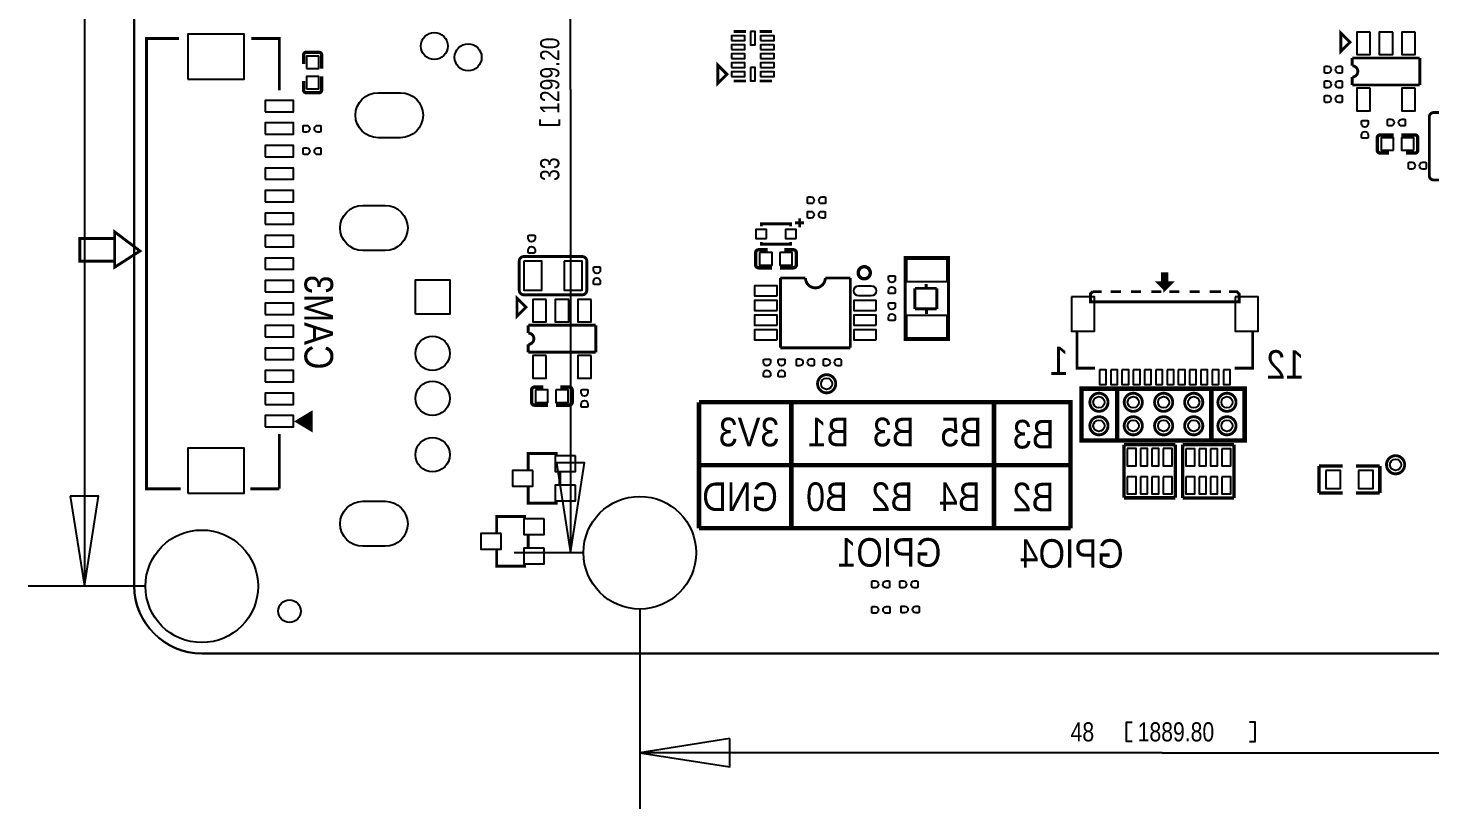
# Model space of a CAD drawing. Extents: x -5.9 to 90.1, y -7.5 to 73.4.
# Drawn here: x -5.9 to 56.3, y -7.5 to 27.2 of the extents above; entities that cross this region are included whole.
import ezdxf

# ---------------------------------------------------------------- set-up
doc = ezdxf.new("R2010")
doc.units = 0
for name, color, linetype in [('BG_DIMENSION', 85, 'CONTINUOUS'), ('BG_OUTLINE', 5, 'CONTINUOUS'), ('BG_SILKSCREEN_BOTTOM', 1, 'CONTINUOUS'), ('PG_SILKSCREEN_BOTTOM', 43, 'CONTINUOUS'), ('PIN_BOTTOM', 1, 'CONTINUOUS')]:
    doc.layers.add(name, color=color, linetype=linetype)

msp = doc.modelspace()

# ---------------------------------------------------------------- linework, layer by layer
at = {"layer": 'BG_DIMENSION'}
for points in [[(18.178551, 24.467439), (18.178551, 36.894287)], [(-3.411753, 32.57263), (-3.411753, 2.402611)], [(18.178551, 24.467439), (18.178551, 3.894709)], [(17.678552, 23.134955), (17.678552, 22.884968), (16.828541, 22.884968), (16.828541, 23.134955)], [(17.553559, 7.894701), (18.178551, 3.894709), (18.803544, 7.894701), (17.553559, 7.894701)], [(-4.036746, 6.402603), (-3.411753, 2.402611), (-2.786761, 6.402603), (-4.036746, 6.402603)], [(18.753404, 3.894709), (15.678556, 3.894709)], [(-0.69629, 2.402611), (-5.911748, 2.402611)], [(21.253399, 1.394714), (21.253399, -7.48731)], [(43.111471, -4.487316), (42.861484, -4.487316), (42.861484, -3.637305), (43.111471, -3.637305)], [(48.329469, -4.487316), (48.579456, -4.487316), (48.579456, -3.637305), (48.329469, -3.637305)], [(25.253391, -4.362323), (21.253399, -4.987315), (25.253391, -5.612308), (25.253391, -4.362323)], [(44.443955, -4.987315), (21.253399, -4.987315)], [(44.443955, -4.987315), (69.254294, -4.987315)]]:
    msp.add_lwpolyline(points, dxfattribs=at)
at = {"layer": 'BG_OUTLINE'}
for points in [[(85.803994, 65.420011), (1.802994, 65.420011, 0.414175), (-1.194003, 62.422989), (-1.194003, 55.109999), (-0.813003, 54.728999), (-0.26985, 54.728999, -0.414214), (0.23815, 54.220999), (0.23815, 48.405009, -0.414214), (-0.26985, 47.897009), (-0.813003, 47.897009), (-1.194003, 47.516009), (-1.194003, 2.421001, 0.414213), (1.802994, -0.575996), (41.801009, -0.575996), (45.814005, -0.575996), (85.803994, -0.575996, 0.414214)], [(-1.194003, 2.421001), (-1.194003, 47.516009), (-0.813003, 47.897009), (-0.26985, 47.897009, 0.414214), (0.23815, 48.405009), (0.23815, 54.220999, 0.414214), (-0.26985, 54.728999), (-0.813003, 54.728999), (-1.194003, 55.109999), (-1.194003, 62.422989)], [(1.802994, -0.575996, -0.414213), (-1.194003, 2.421001)]]:
    msp.add_lwpolyline(points, format="xyb", dxfattribs=at)
for points in [[(41.801009, -0.575996), (1.802994, -0.575996)], [(45.814005, -0.575996), (41.801009, -0.575996)], [(85.803994, -0.575996), (45.814005, -0.575996)]]:
    msp.add_lwpolyline(points, dxfattribs=at)
at = {"layer": 'BG_SILKSCREEN_BOTTOM', "const_width": 0.2}
for points in [[(42.453763, 11.182071), (40.867152, 11.182071), (40.867152, 8.882075), (42.453763, 8.882075)], [(46.62899, 8.882075), (42.453763, 8.882075), (42.453763, 11.182071), (46.62899, 11.182071), (46.62899, 8.882075)], [(46.60552, 11.105871), (46.60552, 11.100003)], [(46.62899, 11.182071), (48.110115, 11.182071), (48.110115, 8.882075), (46.62899, 8.882075)], [(23.880521, 10.582326), (40.380514, 10.582326), (40.380514, 4.982312)], [(23.880521, 10.582326), (23.880521, 4.982312)], [(27.980513, 10.582326), (27.980513, 4.982312)], [(36.98052, 10.582326), (36.98052, 4.982312)], [(23.880521, 7.782306), (40.380514, 7.782306)], [(23.880521, 4.982312), (40.380514, 4.982312)]]:
    msp.add_lwpolyline(points, dxfattribs=at)
at = {"layer": 'PG_SILKSCREEN_BOTTOM'}
for points, const_width in [([(0.793293, 26.733449), (-0.652704, 26.733449), (-0.652704, 6.733464), (0.871296, 6.733464)], 0.127), ([(5.247284, 24.430457), (5.247284, 26.733449), (4.003294, 26.733449)], 0.127), ([(25.41999, 27.050009), (25.970001, 27.050009)], 0.127), ([(26.57, 27.050009), (27.120012, 27.050009)], 0.127), ([(52.386306, 26.172795), (52.386306, 26.972793), (52.786305, 26.572794), (52.386306, 26.172795)], 0.127), ([(6.998614, 26.12677), (6.452311, 26.12677)], 0.150012), ([(6.325311, 25.99977), (6.325311, 25.602184)], 0.150012), ([(7.125614, 25.99977), (7.125614, 25.402184)], 0.150012), ([(24.719991, 24.749989), (24.719991, 25.550012), (25.11999, 25.149988), (24.719991, 24.749989)], 0.127), ([(55.886299, 25.872796), (52.886305, 25.872796)], 0.127), ([(52.886305, 25.872796), (52.886407, 25.522707)], 0.127), ([(55.886299, 24.672798), (55.886299, 25.872796)], 0.127), ([(6.325311, 24.453977), (6.325311, 24.851665)], 0.150012), ([(7.125614, 24.453977), (7.125614, 25.051664)], 0.150012), ([(25.41999, 24.849988), (25.970001, 24.849988)], 0.127), ([(26.57, 24.849988), (27.120012, 24.849988)], 0.127), ([(52.886407, 25.02281), (52.886305, 24.672798)], 0.127), ([(6.452311, 24.326977), (6.998614, 24.326977)], 0.150012), ([(52.886305, 24.672798), (55.886299, 24.672798)], 0.127), ([(54.127095, 22.449993), (54.724706, 22.449993)], 0.150012), ([(55.672888, 22.449993), (55.075201, 22.449993)], 0.150012), ([(54.000095, 22.322993), (54.000095, 21.77669)], 0.150012), ([(55.799888, 21.77669), (55.799888, 22.322993)], 0.150012), ([(54.127095, 21.64969), (54.524707, 21.64969)], 0.150012), ([(55.672888, 21.64969), (55.275201, 21.64969)], 0.150012), ([(28.350007, 18.350001), (28.350007, 18.750001)], 0.127), ([(-2.065706, 18.147055), (-0.941705, 17.297451), (-2.065706, 16.575761), (-2.065706, 18.147055)], 0.127), ([(27.950008, 18.399989), (27.950008, 18.499988), (26.65001, 18.499988), (26.65001, 18.399989)], 0.127), ([(28.550006, 18.550001), (28.150007, 18.550001)], 0.127), ([(-2.079828, 17.85046), (-3.607816, 17.85046), (-3.607816, 16.843451), (-2.079828, 16.843451)], 0.127), ([(26.65001, 17.69999), (26.65001, 17.59999), (27.950008, 17.59999), (27.950008, 17.69999)], 0.127), ([(26.4001, 17.223308), (26.4001, 16.677005)], 0.150012), ([(26.5271, 17.350308), (26.924787, 17.350308)], 0.150012), ([(28.072893, 17.350308), (27.675307, 17.350308)], 0.150012), ([(28.199893, 16.677005), (28.199893, 17.223308)], 0.150012), ([(34.965208, 13.383895), (34.965208, 17.016095), (33.034808, 17.016095), (33.034808, 13.358495), (34.965208, 13.358495), (34.965208, 13.383895)], 0.127), ([(26.5271, 16.550005), (27.124812, 16.550005)], 0.150012), ([(28.072893, 16.550005), (27.475307, 16.550005)], 0.150012), ([(44.565011, 15.592501), (44.265012, 15.892501), (44.865011, 15.892501), (44.565011, 15.592501), (44.565011, 16.2925), (44.465011, 16.2925), (44.465011, 15.692501), (44.565011, 15.592501), (44.665011, 15.692501), (44.665011, 16.2925), (44.565011, 16.2925)], 0.127), ([(28.609595, 16.099892), (27.500097, 16.099892)], 0.127), ([(27.500097, 16.099892), (27.500097, 13.000101)], 0.127), ([(30.599888, 16.099892), (29.490391, 16.099892)], 0.127), ([(30.599888, 13.000101), (30.599888, 16.099892)], 0.127), ([(33.46991, 15.637408), (33.46991, 14.727301)], 0.127), ([(34.439911, 15.637408), (33.46991, 15.637408)], 0.127), ([(33.970011, 15.837306), (33.970011, 15.667406)], 0.127), ([(34.439911, 14.727301), (34.439911, 15.637408)], 0.127), ([(15.799994, 14.399997), (15.799994, 15.199995), (16.199993, 14.799996), (15.799994, 14.399997)], 0.127), ([(47.414993, 15.492501), (47.765005, 15.492501), (47.865005, 15.392502), (47.865005, 15.04249), (41.264992, 15.04249), (41.264992, 15.392502), (41.364992, 15.492501)], 0.127), ([(41.764991, 15.492501), (41.364992, 15.492501)], 0.127), ([(42.164991, 15.492501), (42.615002, 15.492501)], 0.127), ([(43.064989, 15.492501), (43.515001, 15.492501)], 0.127), ([(43.965012, 15.492501), (44.414999, 15.492501)], 0.127), ([(44.765011, 15.492501), (45.214997, 15.492501)], 0.127), ([(45.665009, 15.492501), (46.114995, 15.492501)], 0.127), ([(46.565007, 15.492501), (47.065006, 15.492501)], 0.127), ([(33.46991, 14.727301), (34.439911, 14.727301)], 0.127), ([(33.979891, 14.667408), (33.979891, 14.497202)], 0.127), ([(19.300012, 13.999997), (16.299993, 13.999997)], 0.127), ([(16.299993, 13.999997), (16.300094, 13.649909)], 0.127), ([(19.300012, 12.8), (19.300012, 13.999997)], 0.127), ([(41.464992, 12.092508), (40.664994, 12.092508), (40.664994, 13.742492)], 0.127), ([(47.665005, 12.092508), (48.465003, 12.092508), (48.465003, 13.742492)], 0.127), ([(16.300094, 13.150012), (16.299993, 12.8)], 0.127), ([(16.299993, 12.8), (19.300012, 12.8)], 0.127), ([(27.500097, 13.000101), (30.599888, 13.000101)], 0.127), ([(16.577107, 11.250295), (16.974795, 11.250295)], 0.150012), ([(18.1229, 11.250295), (17.725288, 11.250295)], 0.150012), ([(16.450107, 11.123295), (16.450107, 10.576992)], 0.150012), ([(18.2499, 10.576992), (18.2499, 11.123295)], 0.150012), ([(6.661582, 9.347556), (6.661582, 10.109556), (6.026582, 9.728556), (6.661582, 9.347556), (6.661582, 9.474556), (6.559982, 9.474556), (6.559982, 9.982556), (6.458382, 9.931756), (6.458382, 9.550756), (6.382182, 9.601556), (6.382182, 9.880956), (6.153582, 9.728556), (6.305982, 9.626956), (6.305982, 9.753956)], 0.127), ([(16.577107, 10.449992), (17.174794, 10.449992)], 0.150012), ([(18.1229, 10.449992), (17.525289, 10.449992)], 0.150012), ([(5.247284, 6.733464), (5.247284, 9.173464)], 0.127), ([(42.749089, 6.334404), (42.749089, 8.699602)], 0.1524), ([(42.749089, 8.699602), (45.035089, 8.699602)], 0.1524), ([(45.035089, 8.699602), (45.035089, 6.334404)], 0.1524), ([(45.357009, 6.327394), (45.357009, 8.692591)], 0.1524), ([(45.357009, 8.692591), (47.643009, 8.692591)], 0.1524), ([(47.643009, 8.692591), (47.643009, 6.327394)], 0.1524), ([(16.299993, 7.60001), (16.299993, 8.300009), (17.59999, 8.300009)], 0.127), ([(17.69999, 6.949999), (17.69999, 7.449998)], 0.127), ([(51.413308, 6.551905), (51.413308, 7.751699)], 0.150089), ([(51.413308, 7.751699), (52.463294, 7.751699)], 0.150089), ([(54.113303, 7.751699), (53.063292, 7.751699)], 0.150089), ([(54.113303, 6.551905), (54.113303, 7.751699)], 0.150089), ([(16.299993, 6.800012), (16.299993, 6.099988), (17.59999, 6.099988)], 0.127), ([(3.956279, 6.733464), (5.247284, 6.733464)], 0.127), ([(45.035089, 6.334404), (42.749089, 6.334404)], 0.1524), ([(47.643009, 6.327394), (45.357009, 6.327394)], 0.1524), ([(52.463294, 6.551905), (51.413308, 6.551905)], 0.150089), ([(53.063292, 6.551905), (54.113303, 6.551905)], 0.150089), ([(14.899996, 4.79999), (14.899996, 5.499989), (16.199993, 5.499989)], 0.127), ([(16.299993, 4.150004), (16.299993, 4.650003)], 0.127), ([(14.899996, 3.999992), (14.899996, 3.299993), (16.199993, 3.299993)], 0.127)]:
    msp.add_lwpolyline(points, dxfattribs=dict(at, const_width=const_width))
for points, const_width in [([(6.452311, 26.12677, 0.414253), (6.325311, 25.99977)], 0.150012), ([(7.125614, 25.99977, 0.414331), (6.998614, 26.12677)], 0.150012), ([(52.886407, 25.522707, -0.999973), (52.886407, 25.02281)], 0.127), ([(6.325311, 24.453977, 0.414253), (6.452311, 24.326977)], 0.150012), ([(6.998614, 24.326977, 0.414331), (7.125614, 24.453977)], 0.150012), ([(56.311089, 23.248772), (56.311089, 20.648778, 0.414211), (56.511088, 20.448778), (57.811111, 20.448778, 0.414212), (58.011111, 20.648778), (58.011111, 23.248772, 0.414198), (57.811111, 23.448772), (56.511088, 23.448772, 0.414197), (56.311089, 23.248772)], 0.127), ([(54.127095, 22.449993, 0.414327), (54.000095, 22.322993)], 0.150012), ([(55.799888, 22.322993, 0.414353), (55.672888, 22.449993)], 0.150012), ([(54.000095, 21.77669, 0.414231), (54.127095, 21.64969)], 0.150012), ([(55.672888, 21.64969, 0.414256), (55.799888, 21.77669)], 0.150012), ([(16.099993, 15.350007), (18.699988, 15.350007, 0.414232), (18.899988, 15.550007), (18.899988, 16.850004, 0.414221), (18.699988, 17.050004), (16.099993, 17.050004, 0.414202), (15.899994, 16.850004), (15.899994, 15.550007, 0.414213), (16.099993, 15.350007)], 0.127), ([(26.5271, 17.350308, 0.41424), (26.4001, 17.223308)], 0.150012), ([(28.199893, 17.223308, 0.414252), (28.072893, 17.350308)], 0.150012), ([(26.4001, 16.677005, 0.414331), (26.5271, 16.550005)], 0.150012), ([(28.072893, 16.550005, 0.414343), (28.199893, 16.677005)], 0.150012), ([(31.488202, 16.330092, 1.00001), (30.951805, 16.330143, 0.99999), (31.488202, 16.330092)], 0.150089), ([(29.490391, 16.099892, -0.999981), (28.609595, 16.099892)], 0.127), ([(16.300094, 13.649909, -1.000022), (16.300094, 13.150012)], 0.127), ([(29.953102, 11.400003, 0.999994), (29.146906, 11.400003, 1.000006), (29.953102, 11.400003)], 0.127), ([(16.577107, 11.250295, 0.414272), (16.450107, 11.123295)], 0.150012), ([(18.2499, 11.123295, 0.414261), (18.1229, 11.250295)], 0.150012), ([(16.450107, 10.576992, 0.414322), (16.577107, 10.449992)], 0.150012), ([(18.1229, 10.449992, 0.414312), (18.2499, 10.576992)], 0.150012), ([(42.045103, 10.577093, 0.99999), (41.238932, 10.577093, 1.00001), (42.045103, 10.577093)], 0.127), ([(43.569077, 10.577093, 0.99999), (42.762881, 10.577093, 1.00001), (43.569077, 10.577093)], 0.127), ([(44.917563, 10.577093, 1.000015), (44.111367, 10.577093, 0.999985), (44.917563, 10.577093)], 0.127), ([(46.253121, 10.577093, 1), (45.446874, 10.577093, 1), (46.253121, 10.577093)], 0.127), ([(47.72975, 10.577093, 1), (46.923503, 10.577093, 1), (47.72975, 10.577093)], 0.127), ([(42.045103, 9.533509, 1.000015), (41.238907, 9.533509, 0.999985), (42.045103, 9.533509)], 0.127), ([(43.569103, 9.533509, 1), (42.762856, 9.533509, 1), (43.569103, 9.533509)], 0.127), ([(44.917563, 9.533509, 0.99999), (44.111342, 9.533509, 1.00001), (44.917563, 9.533509)], 0.127), ([(46.253121, 9.533509, 1), (45.446874, 9.533509, 1), (46.253121, 9.533509)], 0.127), ([(47.72975, 9.533509, 1), (46.923503, 9.533509, 1), (47.72975, 9.533509)], 0.127), ([(55.216908, 7.801966, 1.000002), (54.410686, 7.80194, 0.999998), (55.216908, 7.801966)], 0.127)]:
    msp.add_lwpolyline(points, format="xyb", dxfattribs=dict(at, const_width=const_width))
at = {"layer": 'PIN_BOTTOM'}
for points in [[(1.188275, 24.923471), (3.688271, 24.923471), (3.688271, 26.923467), (1.188275, 26.923467)], [(25.31999, 26.65001), (25.919989, 26.65001), (25.919989, 26.85001), (25.31999, 26.85001)], [(26.170001, 27.050009), (26.170001, 26.450011), (26.370001, 26.450011), (26.370001, 27.050009)], [(26.620013, 26.65001), (27.220012, 26.65001), (27.220012, 26.85001), (26.620013, 26.85001)], [(53.686304, 27.022806), (53.086305, 27.022806), (53.086305, 26.022808), (53.686304, 26.022808)], [(54.686302, 27.022806), (54.086303, 27.022806), (54.086303, 26.022808), (54.686302, 26.022808)], [(55.6863, 27.022806), (55.086301, 27.022806), (55.086301, 26.022808), (55.6863, 26.022808)], [(25.31999, 26.250011), (25.919989, 26.250011), (25.919989, 26.450011), (25.31999, 26.450011)], [(26.620013, 26.250011), (27.220012, 26.250011), (27.220012, 26.450011), (26.620013, 26.450011)], [(6.450609, 25.401956), (7.000621, 25.401956), (7.000621, 25.951967), (6.450609, 25.951967)], [(25.31999, 25.850012), (25.919989, 25.850012), (25.919989, 26.050011), (25.31999, 26.050011)], [(25.31999, 25.450013), (25.919989, 25.450013), (25.919989, 25.650012), (25.31999, 25.650012)], [(26.620013, 25.850012), (27.220012, 25.850012), (27.220012, 26.050011), (26.620013, 26.050011)], [(26.620013, 25.450013), (27.220012, 25.450013), (27.220012, 25.650012), (26.620013, 25.650012)], [(6.450609, 24.50178), (7.000621, 24.50178), (7.000621, 25.051791), (6.450609, 25.051791)], [(25.31999, 25.050013), (25.919989, 25.050013), (25.919989, 25.250013), (25.31999, 25.250013)], [(26.170001, 25.450013), (26.170001, 24.850014), (26.370001, 24.850014), (26.370001, 25.450013)], [(26.620013, 25.050013), (27.220012, 25.050013), (27.220012, 25.250013), (26.620013, 25.250013)], [(53.686304, 24.522684), (53.086305, 24.522684), (53.086305, 23.522686), (53.686304, 23.522686)], [(55.6863, 24.522684), (55.086301, 24.522684), (55.086301, 23.522686), (55.6863, 23.522686)], [(4.622279, 23.483456), (5.872289, 23.483456), (5.872289, 23.983455), (4.622279, 23.983455)], [(4.622279, 22.483458), (5.872289, 22.483458), (5.872289, 22.983457), (4.622279, 22.983457)], [(4.622279, 21.48346), (5.872289, 21.48346), (5.872289, 21.983459), (4.622279, 21.983459)], [(54.72491, 21.774988), (54.72491, 22.325), (54.174898, 22.325), (54.174898, 21.774988)], [(55.625086, 21.774988), (55.625086, 22.325), (55.075074, 22.325), (55.075074, 21.774988)], [(4.622279, 20.483462), (5.872289, 20.483462), (5.872289, 20.983461), (4.622279, 20.983461)], [(4.622279, 19.483464), (5.872289, 19.483464), (5.872289, 19.983463), (4.622279, 19.983463)], [(4.622279, 18.483466), (5.872289, 18.483466), (5.872289, 18.983465), (4.622279, 18.983465)], [(26.880007, 17.850002), (26.880007, 18.250002), (26.399998, 18.250002), (26.399998, 17.850002)], [(28.199994, 17.850002), (28.199994, 18.250002), (27.719985, 18.250002), (27.719985, 17.850002)], [(4.622279, 17.483468), (5.872289, 17.483468), (5.872289, 17.983467), (4.622279, 17.983467)], [(4.622279, 16.48347), (5.872289, 16.48347), (5.872289, 16.983469), (4.622279, 16.983469)], [(16.099993, 16.849992), (16.099993, 15.549994), (16.899992, 15.549994), (16.899992, 16.849992)], [(17.89999, 16.849992), (17.89999, 15.549994), (18.699988, 15.549994), (18.699988, 16.849992)], [(26.574902, 17.22501), (26.574902, 16.674998), (27.124914, 16.674998), (27.124914, 17.22501)], [(27.475078, 17.22501), (27.475078, 16.674998), (28.02509, 16.674998), (28.02509, 17.22501)], [(33.10001, 15.937205), (34.900006, 15.937205), (34.900006, 16.937203), (33.10001, 16.937203)], [(4.622279, 15.483446), (5.872289, 15.483446), (5.872289, 15.983445), (4.622279, 15.983445)], [(11.288014, 14.487982), (11.288014, 16.011982), (12.812014, 16.011982), (12.812014, 14.487982)], [(27.349907, 15.300096), (27.349907, 15.750108), (26.349909, 15.750108), (26.349909, 15.300096)], [(4.622279, 14.483448), (5.872289, 14.483448), (5.872289, 14.983447), (4.622279, 14.983447)], [(17.099991, 15.150008), (16.499992, 15.150008), (16.499992, 14.15001), (17.099991, 14.15001)], [(18.099989, 15.150008), (17.49999, 15.150008), (17.49999, 14.15001), (18.099989, 14.15001)], [(19.099987, 15.150008), (18.499988, 15.150008), (18.499988, 14.15001), (19.099987, 14.15001)], [(27.349907, 14.650085), (27.349907, 15.100097), (26.349909, 15.100097), (26.349909, 14.650085)], [(31.750102, 14.650085), (31.750102, 15.100097), (30.750104, 15.100097), (30.750104, 14.650085)], [(40.422017, 15.264511), (40.422017, 13.740511), (41.438017, 13.740511), (41.438017, 15.264511)], [(47.692005, 15.264511), (47.692005, 13.740511), (48.708005, 13.740511), (48.708005, 15.264511)], [(27.349907, 13.999896), (27.349907, 14.449908), (26.349909, 14.449908), (26.349909, 13.999896)], [(31.750102, 13.999896), (31.750102, 14.449908), (30.750104, 14.449908), (30.750104, 13.999896)], [(33.10001, 13.437387), (34.900006, 13.437387), (34.900006, 14.437385), (33.10001, 14.437385)], [(4.622279, 13.48345), (5.872289, 13.48345), (5.872289, 13.983449), (4.622279, 13.983449)], [(27.349907, 13.349884), (27.349907, 13.799896), (26.349909, 13.799896), (26.349909, 13.349884)], [(31.750102, 13.349884), (31.750102, 13.799896), (30.750104, 13.799896), (30.750104, 13.349884)], [(4.622279, 12.483452), (5.872289, 12.483452), (5.872289, 12.983451), (4.622279, 12.983451)], [(17.099991, 12.649886), (16.499992, 12.649886), (16.499992, 11.649888), (17.099991, 11.649888)], [(19.099987, 12.649886), (18.499988, 12.649886), (18.499988, 11.649888), (19.099987, 11.649888)], [(4.622279, 11.483454), (5.872289, 11.483454), (5.872289, 11.983453), (4.622279, 11.983453)], [(41.665004, 12.017515), (41.665004, 11.367503), (41.965004, 11.367503), (41.965004, 12.017515)], [(42.165003, 12.017515), (42.165003, 11.367503), (42.465003, 11.367503), (42.465003, 12.017515)], [(42.665002, 12.017515), (42.665002, 11.367503), (42.965002, 11.367503), (42.965002, 12.017515)], [(43.165001, 12.017515), (43.165001, 11.367503), (43.465001, 11.367503), (43.465001, 12.017515)], [(43.665, 12.017515), (43.665, 11.367503), (43.965, 11.367503), (43.965, 12.017515)], [(44.164999, 12.017515), (44.164999, 11.367503), (44.464999, 11.367503), (44.464999, 12.017515)], [(44.665024, 12.017515), (44.665024, 11.367503), (44.965023, 11.367503), (44.965023, 12.017515)], [(45.165023, 12.017515), (45.165023, 11.367503), (45.465022, 11.367503), (45.465022, 12.017515)], [(45.665022, 12.017515), (45.665022, 11.367503), (45.965021, 11.367503), (45.965021, 12.017515)], [(46.165021, 12.017515), (46.165021, 11.367503), (46.46502, 11.367503), (46.46502, 12.017515)], [(46.66502, 12.017515), (46.66502, 11.367503), (46.965019, 11.367503), (46.965019, 12.017515)], [(47.165019, 12.017515), (47.165019, 11.367503), (47.465018, 11.367503), (47.465018, 12.017515)], [(4.622279, 10.483456), (5.872289, 10.483456), (5.872289, 10.983455), (4.622279, 10.983455)], [(16.62491, 11.124997), (16.62491, 10.574985), (17.174921, 10.574985), (17.174921, 11.124997)], [(17.525086, 11.124997), (17.525086, 10.574985), (18.075097, 10.574985), (18.075097, 11.124997)], [(4.622279, 9.483458), (5.872289, 9.483458), (5.872289, 9.983457), (4.622279, 9.983457)], [(1.188275, 6.543472), (3.688271, 6.543472), (3.688271, 8.543468), (1.188275, 8.543468)], [(18.400001, 8.200022), (17.500003, 8.200022), (17.500003, 7.500023), (18.400001, 7.500023)], [(42.888281, 8.523097), (42.888281, 7.761097), (43.294681, 7.761097), (43.294681, 8.523097)], [(43.489778, 8.523097), (43.489778, 7.761097), (43.794578, 7.761097), (43.794578, 8.523097)], [(43.9896, 8.523097), (43.9896, 7.761097), (44.2944, 7.761097), (44.2944, 8.523097)], [(44.489497, 8.523097), (44.489497, 7.761097), (44.895897, 7.761097), (44.895897, 8.523097)], [(45.496201, 8.516087), (45.496201, 7.754087), (45.902601, 7.754087), (45.902601, 8.516087)], [(46.097698, 8.516087), (46.097698, 7.754087), (46.402498, 7.754087), (46.402498, 8.516087)], [(46.597519, 8.516087), (46.597519, 7.754087), (46.902319, 7.754087), (46.902319, 8.516087)], [(47.097417, 8.516087), (47.097417, 7.754087), (47.503817, 7.754087), (47.503817, 8.516087)], [(16.49998, 7.55001), (15.599982, 7.55001), (15.599982, 6.850012), (16.49998, 6.850012)], [(51.713397, 7.551801), (51.713397, 6.751803), (52.363408, 6.751803), (52.363408, 7.551801)], [(53.163178, 7.551801), (53.163178, 6.751803), (53.813189, 6.751803), (53.813189, 7.551801)], [(18.400001, 6.899999), (17.500003, 6.899999), (17.500003, 6.2), (18.400001, 6.2)], [(42.888281, 7.272909), (42.888281, 6.510909), (43.294681, 6.510909), (43.294681, 7.272909)], [(43.489778, 7.272909), (43.489778, 6.510909), (43.794578, 6.510909), (43.794578, 7.272909)], [(43.9896, 7.272909), (43.9896, 6.510909), (44.2944, 6.510909), (44.2944, 7.272909)], [(44.489497, 7.272909), (44.489497, 6.510909), (44.895897, 6.510909), (44.895897, 7.272909)], [(45.496201, 7.265899), (45.496201, 6.503899), (45.902601, 6.503899), (45.902601, 7.265899)], [(46.097698, 7.265899), (46.097698, 6.503899), (46.402498, 6.503899), (46.402498, 7.265899)], [(46.597519, 7.265899), (46.597519, 6.503899), (46.902319, 6.503899), (46.902319, 7.265899)], [(47.097417, 7.265899), (47.097417, 6.503899), (47.503817, 6.503899), (47.503817, 7.265899)], [(17.000004, 5.400002), (16.100006, 5.400002), (16.100006, 4.700003), (17.000004, 4.700003)], [(15.099982, 4.749991), (14.199984, 4.749991), (14.199984, 4.049992), (15.099982, 4.049992)], [(17.000004, 4.099979), (16.100006, 4.099979), (16.100006, 3.39998), (17.000004, 3.39998)]]:
    msp.add_lwpolyline(points, close=True, dxfattribs=at)
for points in [[(51.799922, 25.199975), (51.698322, 25.199975, -0.375947), (51.655929, 25.248387), (51.655929, 25.464287, -0.364938), (51.698322, 25.5), (51.799922, 25.5, -0.999502)], [(52.300099, 25.5), (52.401699, 25.5, -0.375947), (52.444091, 25.451587), (52.444091, 25.235687, -0.364938), (52.401699, 25.199975), (52.300099, 25.199975, -0.999502)], [(10.630002, 22.330004), (9.630004, 22.330004, -1), (9.630004, 24.33), (10.630002, 24.33, -1)], [(51.799922, 24.549989), (51.698322, 24.549989, -0.375947), (51.655929, 24.598401), (51.655929, 24.814301, -0.364938), (51.698322, 24.850014), (51.799922, 24.850014, -0.999502)], [(52.300099, 24.850014), (52.401699, 24.850014, -0.375947), (52.444091, 24.801601), (52.444091, 24.585701, -0.364938), (52.401699, 24.549989), (52.300099, 24.549989, -0.999502)], [(51.799922, 23.899978), (51.698322, 23.899978, -0.375947), (51.655929, 23.94839), (51.655929, 24.16429, -0.364938), (51.698322, 24.200002), (51.799922, 24.200002, -0.999502)], [(52.300099, 24.200002), (52.401699, 24.200002, -0.375947), (52.444091, 24.15159), (52.444091, 23.93569, -0.364938), (52.401699, 23.899978), (52.300099, 23.899978, -0.999502)], [(53.299995, 22.950094), (53.299995, 23.051694, -0.375947), (53.348407, 23.094086), (53.564307, 23.094086, -0.364938), (53.60002, 23.051694), (53.60002, 22.950094, -0.999502)], [(54.599916, 22.849992), (54.498316, 22.849992, -0.375947), (54.455924, 22.898405), (54.455924, 23.114305, -0.364938), (54.498316, 23.150017), (54.599916, 23.150017, -0.999502)], [(55.100093, 23.150017), (55.201693, 23.150017, -0.375947), (55.244086, 23.101605), (55.244086, 22.885705, -0.364938), (55.201693, 22.849992), (55.100093, 22.849992, -0.999502)], [(6.452464, 22.577628), (6.350864, 22.577628, -0.375947), (6.308471, 22.626041), (6.308471, 22.841941, -0.364938), (6.350864, 22.877653), (6.452464, 22.877653, -0.999502)], [(6.95264, 22.877653), (7.05424, 22.877653, -0.375947), (7.096633, 22.829241), (7.096633, 22.613341, -0.364938), (7.05424, 22.577628), (6.95264, 22.577628, -0.999502)], [(53.60002, 22.449917), (53.60002, 22.348317, -0.375947), (53.551607, 22.305924), (53.335707, 22.305924, -0.364938), (53.299995, 22.348317), (53.299995, 22.449917, -0.999502)], [(6.452464, 21.57791), (6.350864, 21.57791, -0.375947), (6.308471, 21.626322), (6.308471, 21.842222, -0.364938), (6.350864, 21.877934), (6.452464, 21.877934, -0.999502)], [(6.95264, 21.877934), (7.05424, 21.877934, -0.375947), (7.096633, 21.829522), (7.096633, 21.613622, -0.364938), (7.05424, 21.57791), (6.95264, 21.57791, -0.999502)], [(55.529378, 20.938973), (55.427778, 20.938973, -0.375947), (55.385386, 20.987385), (55.385386, 21.203285, -0.364938), (55.427778, 21.238997), (55.529378, 21.238997, -0.999502)], [(56.029555, 21.238997), (56.131155, 21.238997, -0.375947), (56.173548, 21.190585), (56.173548, 20.974685, -0.364938), (56.131155, 20.938973), (56.029555, 20.938973, -0.999502)], [(8.949995, 19.319977), (9.949993, 19.319977, -1), (9.949993, 17.319981), (8.949995, 17.319981, -1)], [(28.849904, 19.399987), (28.748304, 19.399987, -0.375947), (28.705912, 19.448399), (28.705912, 19.664299, -0.364938), (28.748304, 19.700011), (28.849904, 19.700011, -0.999502)], [(29.350081, 19.700011), (29.451681, 19.700011, -0.375947), (29.494074, 19.651599), (29.494074, 19.435699, -0.364938), (29.451681, 19.399987), (29.350081, 19.399987, -0.999502)], [(28.845612, 18.757392), (28.744012, 18.757392, -0.375947), (28.701619, 18.805804), (28.701619, 19.021704, -0.364938), (28.744012, 19.057417), (28.845612, 19.057417, -0.999502)], [(29.345788, 19.057417), (29.447388, 19.057417, -0.375947), (29.489781, 19.009004), (29.489781, 18.793104, -0.364938), (29.447388, 18.757392), (29.345788, 18.757392, -0.999502)], [(16.299993, 17.850079), (16.299993, 17.951679, -0.375947), (16.348405, 17.994071), (16.564305, 17.994071, -0.364938), (16.600018, 17.951679), (16.600018, 17.850079, -0.999502)], [(16.600018, 17.349902), (16.600018, 17.248302, -0.375947), (16.551605, 17.205909), (16.335705, 17.205909, -0.364938), (16.299993, 17.248302), (16.299993, 17.349902, -0.999502)], [(19.199987, 16.450081), (19.199987, 16.551681, -0.375947), (19.248399, 16.594074), (19.464299, 16.594074, -0.364938), (19.500012, 16.551681), (19.500012, 16.450081, -0.999502)], [(32.299986, 16.050082), (32.299986, 16.151682, -0.375947), (32.348399, 16.194075), (32.564299, 16.194075, -0.364938), (32.600011, 16.151682), (32.600011, 16.050082, -0.999502)], [(19.500012, 15.949905), (19.500012, 15.848305, -0.375947), (19.451599, 15.805912), (19.235699, 15.805912, -0.364938), (19.199987, 15.848305), (19.199987, 15.949905, -0.999502)], [(31.525096, 15.300109), (30.97511, 15.300109, -1), (30.97511, 15.750121), (31.525096, 15.750121, -1)], [(32.600011, 15.549905), (32.600011, 15.448305, -0.375947), (32.551599, 15.405913), (32.335699, 15.405913, -0.364938), (32.299986, 15.448305), (32.299986, 15.549905, -0.999502)], [(32.299986, 14.850085), (32.299986, 14.951685, -0.375947), (32.348399, 14.994077), (32.564299, 14.994077, -0.364938), (32.600011, 14.951685), (32.600011, 14.850085, -0.999502)], [(32.600011, 14.349908), (32.600011, 14.248308, -0.375947), (32.551599, 14.205915), (32.335699, 14.205915, -0.364938), (32.299986, 14.248308), (32.299986, 14.349908, -0.999502)], [(26.749985, 12.35009), (26.749985, 12.45169, -0.375947), (26.798397, 12.494082), (27.014297, 12.494082, -0.364938), (27.050009, 12.45169), (27.050009, 12.35009, -0.999502)], [(27.399996, 12.35009), (27.399996, 12.45169, -0.375947), (27.448408, 12.494082), (27.664308, 12.494082, -0.364938), (27.700021, 12.45169), (27.700021, 12.35009, -0.999502)], [(28.349905, 12.199976), (28.248305, 12.199976, -0.375947), (28.205913, 12.248388), (28.205913, 12.464288, -0.364938), (28.248305, 12.5), (28.349905, 12.5, -0.999502)], [(28.850082, 12.5), (28.951682, 12.5, -0.375947), (28.994075, 12.451588), (28.994075, 12.235688, -0.364938), (28.951682, 12.199976), (28.850082, 12.199976, -0.999502)], [(29.549903, 12.199976), (29.448303, 12.199976, -0.375947), (29.40591, 12.248388), (29.40591, 12.464288, -0.364938), (29.448303, 12.5), (29.549903, 12.5, -0.999502)], [(30.05008, 12.5), (30.15168, 12.5, -0.375947), (30.194072, 12.451588), (30.194072, 12.235688, -0.364938), (30.15168, 12.199976), (30.05008, 12.199976, -0.999502)], [(27.050009, 11.849913), (27.050009, 11.748313, -0.375947), (27.001597, 11.70592), (26.785697, 11.70592, -0.364938), (26.749985, 11.748313), (26.749985, 11.849913, -0.999502)], [(27.700021, 11.849913), (27.700021, 11.748313, -0.375947), (27.651608, 11.70592), (27.435708, 11.70592, -0.364938), (27.399996, 11.748313), (27.399996, 11.849913, -0.999502)], [(18.649975, 11.00008), (18.649975, 11.10168, -0.375947), (18.698388, 11.144072), (18.914288, 11.144072, -0.364938), (18.95, 11.10168), (18.95, 11.00008, -0.999502)], [(18.95, 10.499903), (18.95, 10.398303, -0.375947), (18.901588, 10.35591), (18.685688, 10.35591, -0.364938), (18.649975, 10.398303), (18.649975, 10.499903, -0.999502)], [(8.949995, 6.179998), (9.949993, 6.179998, -1), (9.949993, 4.180002), (8.949995, 4.180002, -1)], [(31.70174, 2.340178), (31.60014, 2.340178, -0.375947), (31.557747, 2.388591), (31.557747, 2.604491, -0.364938), (31.60014, 2.640203), (31.70174, 2.640203, -0.999502)], [(32.201917, 2.640203), (32.303517, 2.640203, -0.375947), (32.345909, 2.591791), (32.345909, 2.375891, -0.364938), (32.303517, 2.340178), (32.201917, 2.340178, -0.999502)], [(32.949134, 2.340178), (32.847534, 2.340178, -0.375947), (32.805141, 2.388591), (32.805141, 2.604491, -0.364938), (32.847534, 2.640203), (32.949134, 2.640203, -0.999502)], [(33.449311, 2.640203), (33.550911, 2.640203, -0.375947), (33.593303, 2.591791), (33.593303, 2.375891, -0.364938), (33.550911, 2.340178), (33.449311, 2.340178, -0.999502)], [(31.705067, 1.205586), (31.603467, 1.205586, -0.375947), (31.561075, 1.253998), (31.561075, 1.469898, -0.364938), (31.603467, 1.50561), (31.705067, 1.50561, -0.999502)], [(32.205244, 1.50561), (32.306844, 1.50561, -0.375947), (32.349237, 1.457198), (32.349237, 1.241298, -0.364938), (32.306844, 1.205586), (32.205244, 1.205586, -0.999502)], [(33.010043, 1.224788), (32.908443, 1.224788, -0.375947), (32.866051, 1.2732), (32.866051, 1.4891, -0.364938), (32.908443, 1.524813), (33.010043, 1.524813, -0.999502)], [(33.51022, 1.524813), (33.61182, 1.524813, -0.375947), (33.654213, 1.4764), (33.654213, 1.2605, -0.364938), (33.61182, 1.224788), (33.51022, 1.224788, -0.999502)]]:
    msp.add_lwpolyline(points, format="xyb", close=True, dxfattribs=at)
for centre, radius in [((12.130024, 26.399896), 0.599999), ((13.630123, 25.899999), 0.599999), ((12.050014, 12.749987), 0.762), ((12.050014, 10.749991), 0.762), ((29.550004, 11.400003), 0.25005), ((41.642005, 10.577093), 0.25005), ((43.165979, 10.577093), 0.25005), ((44.514465, 10.577093), 0.25005), ((45.849997, 10.577093), 0.25005), ((47.326626, 10.577093), 0.25005), ((41.642005, 9.533509), 0.25005), ((43.165979, 9.533509), 0.25005), ((44.514465, 9.533509), 0.25005), ((45.849997, 9.533509), 0.25005), ((47.326626, 9.533509), 0.25005), ((12.050014, 8.249996), 0.762), ((54.81381, 7.801966), 0.25005), ((21.253399, 3.894709), 2.499995), ((1.803705, 2.402611), 2.499995), ((5.699989, 1.299997), 0.499999)]:
    msp.add_circle(centre, radius, dxfattribs=at)

# ---------------------------------------------------------------- texts
at = {"layer": 'BG_DIMENSION', "width": 0.827043}
for s, p in [('1299.20', (17.678552, 23.384967)), ('33', (17.678552, 20.406944))]:
    msp.add_text(s, height=0.850011, rotation=90, dxfattribs=at).set_placement(p)
for s, p in [('48', (40.38346, -4.487316)), ('1889.80', (43.361483, -4.487316))]:
    msp.add_text(s, height=0.850011, dxfattribs=at).set_placement(p)
at = {"layer": 'BG_SILKSCREEN_BOTTOM', "text_generation_flag": 2, "width": 0.88976}
msp.add_text('CAM3', height=1.27, rotation=270, dxfattribs=at).set_placement((6.363513, 12.03231))
for s, p in [('3V3', (27.450517, 8.622309)), ('B1', (30.55051, 8.622309)), ('B3', (33.45053, 8.622309)), ('B5', (36.450524, 8.622309)), ('B3', (39.665859, 8.525078)), ('GND', (27.385518, 5.747309)), ('B0', (30.485512, 5.747309)), ('B2', (33.385531, 5.747309)), ('B4', (36.385525, 5.747309)), ('B2', (39.65415, 5.734355)), ('GPIO1', (34.647226, 3.271952)), ('GPIO4', (42.737989, 3.225063))]:
    msp.add_text(s, height=1.27, dxfattribs=at).set_placement(p)
at = {"layer": 'PG_SILKSCREEN_BOTTOM', "text_generation_flag": 2, "width": 0.88976}
for s, p in [('1', (40.299056, 11.784838)), ('12', (50.75842, 11.620678))]:
    msp.add_text(s, height=1.27, dxfattribs=at).set_placement(p)

doc.saveas('drawing.dxf')
